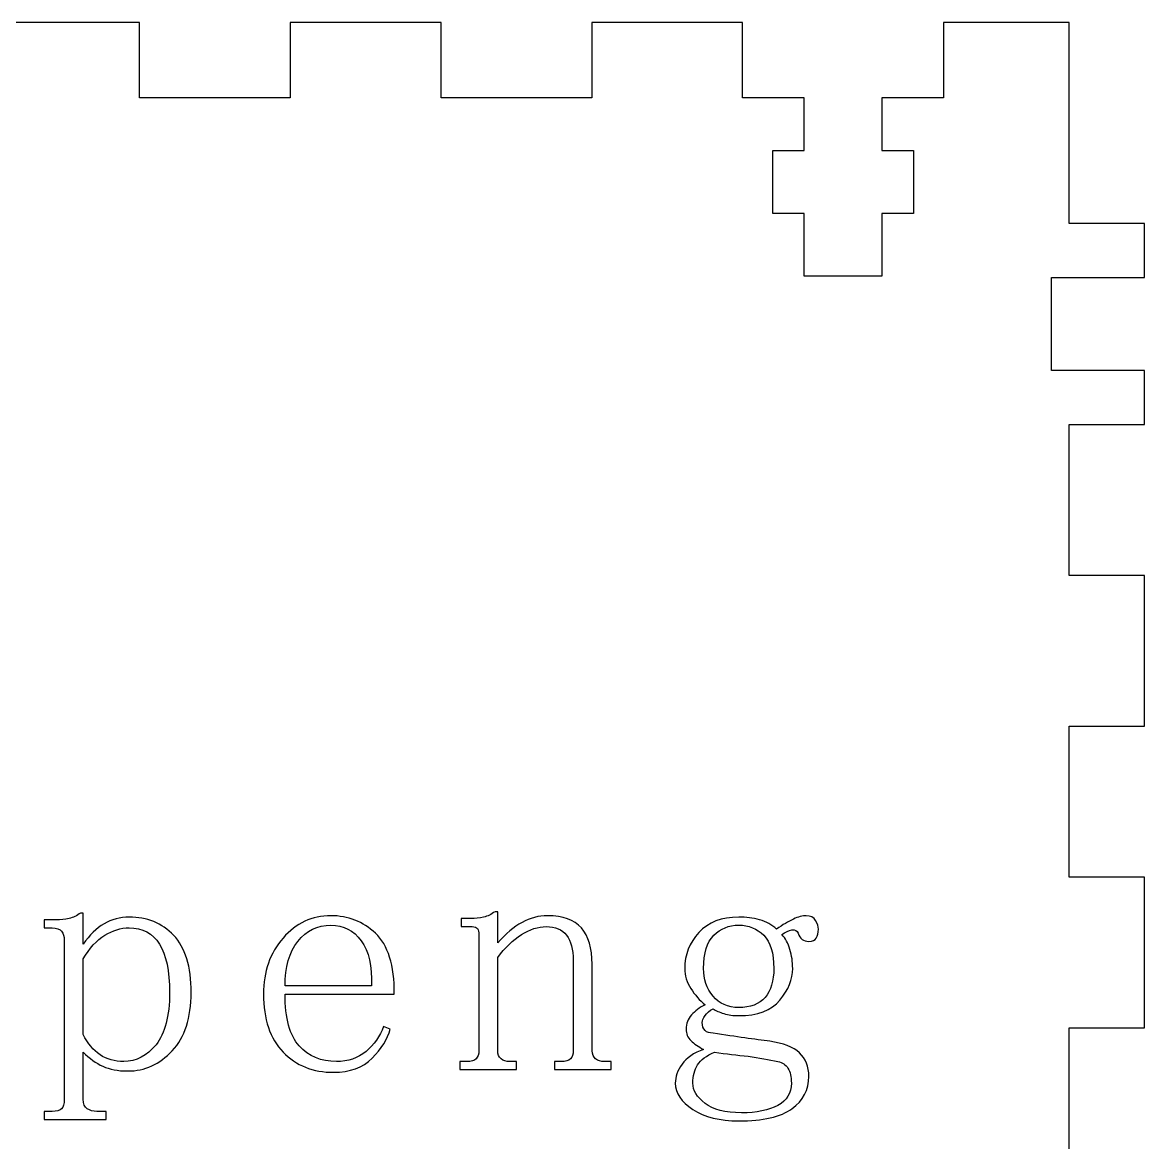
# Model space of a CAD drawing. Header units: centimetres. Extents: x -8.5 to 10.2, y -14 to 13.6.
# Drawn here: x -4.217 to 0.249, y 9.113 to 13.569 of the extents above; entities that cross this region are included whole.
import ezdxf

# ---------------------------------------------------------------- set-up
doc = ezdxf.new("R2010")
doc.units = ezdxf.units.CM
doc.header["$MEASUREMENT"] = 0
doc.layers.add('layer 1', color=7, linetype='Continuous')

msp = doc.modelspace()

# ---------------------------------------------------------------- linework, layer by layer
at = {"layer": 'layer 1', "color": 7, "lineweight": 25}
msp.add_open_spline([(-8.0509, 13.5693), (-8.0509, 13.5693), (-7.5509, 13.5693), (-7.5509, 13.5693), (-7.5509, 13.5693), (-7.5509, 13.5693), (-7.5509, 13.2693), (-7.5509, 13.2693), (-7.5509, 13.2693), (-7.5509, 13.2693), (-7.3059, 13.2693), (-7.3059, 13.2693), (-7.3059, 13.2693), (-7.3059, 13.2693), (-7.3059, 13.0593), (-7.3059, 13.0593), (-7.3059, 13.0593), (-7.3059, 13.0593), (-7.4309, 13.0593), (-7.4309, 13.0593), (-7.4309, 13.0593), (-7.4309, 13.0593), (-7.4309, 12.8093), (-7.4309, 12.8093), (-7.4309, 12.8093), (-7.4309, 12.8093), (-7.3059, 12.8093), (-7.3059, 12.8093), (-7.3059, 12.8093), (-7.3059, 12.8093), (-7.3059, 12.5593), (-7.3059, 12.5593), (-7.3059, 12.5593), (-7.3059, 12.5593), (-6.9959, 12.5593), (-6.9959, 12.5593), (-6.9959, 12.5593), (-6.9959, 12.5593), (-6.9959, 12.8093), (-6.9959, 12.8093), (-6.9959, 12.8093), (-6.9959, 12.8093), (-6.8709, 12.8093), (-6.8709, 12.8093), (-6.8709, 12.8093), (-6.8709, 12.8093), (-6.8709, 13.0593), (-6.8709, 13.0593), (-6.8709, 13.0593), (-6.8709, 13.0593), (-6.9959, 13.0593), (-6.9959, 13.0593), (-6.9959, 13.0593), (-6.9959, 13.0593), (-6.9959, 13.2693), (-6.9959, 13.2693), (-6.9959, 13.2693), (-6.9959, 13.2693), (-6.7509, 13.2693), (-6.7509, 13.2693), (-6.7509, 13.2693), (-6.7509, 13.2693), (-6.7509, 13.5693), (-6.7509, 13.5693), (-6.7509, 13.5693), (-6.7509, 13.5693), (-6.1509, 13.5693), (-6.1509, 13.5693), (-6.1509, 13.5693), (-6.1509, 13.5693), (-6.1509, 13.2693), (-6.1509, 13.2693), (-6.1509, 13.2693), (-6.1509, 13.2693), (-5.5509, 13.2693), (-5.5509, 13.2693), (-5.5509, 13.2693), (-5.5509, 13.2693), (-5.5509, 13.5693), (-5.5509, 13.5693), (-5.5509, 13.5693), (-5.5509, 13.5693), (-4.9509, 13.5693), (-4.9509, 13.5693), (-4.9509, 13.5693), (-4.9509, 13.5693), (-4.9509, 13.2693), (-4.9509, 13.2693), (-4.9509, 13.2693), (-4.9509, 13.2693), (-4.3509, 13.2693), (-4.3509, 13.2693), (-4.3509, 13.2693), (-4.3509, 13.2693), (-4.3509, 13.5693), (-4.3509, 13.5693), (-4.3509, 13.5693), (-4.3509, 13.5693), (-3.7509, 13.5693), (-3.7509, 13.5693), (-3.7509, 13.5693), (-3.7509, 13.5693), (-3.7509, 13.2693), (-3.7509, 13.2693), (-3.7509, 13.2693), (-3.7509, 13.2693), (-3.1509, 13.2693), (-3.1509, 13.2693), (-3.1509, 13.2693), (-3.1509, 13.2693), (-3.1509, 13.5693), (-3.1509, 13.5693), (-3.1509, 13.5693), (-3.1509, 13.5693), (-2.5509, 13.5693), (-2.5509, 13.5693), (-2.5509, 13.5693), (-2.5509, 13.5693), (-2.5509, 13.2693), (-2.5509, 13.2693), (-2.5509, 13.2693), (-2.5509, 13.2693), (-1.9509, 13.2693), (-1.9509, 13.2693), (-1.9509, 13.2693), (-1.9509, 13.2693), (-1.9509, 13.5693), (-1.9509, 13.5693), (-1.9509, 13.5693), (-1.9509, 13.5693), (-1.3509, 13.5693), (-1.3509, 13.5693), (-1.3509, 13.5693), (-1.3509, 13.5693), (-1.3509, 13.2693), (-1.3509, 13.2693), (-1.3509, 13.2693), (-1.3509, 13.2693), (-1.1059, 13.2693), (-1.1059, 13.2693), (-1.1059, 13.2693), (-1.1059, 13.2693), (-1.1059, 13.0593), (-1.1059, 13.0593), (-1.1059, 13.0593), (-1.1059, 13.0593), (-1.2309, 13.0593), (-1.2309, 13.0593), (-1.2309, 13.0593), (-1.2309, 13.0593), (-1.2309, 12.8093), (-1.2309, 12.8093), (-1.2309, 12.8093), (-1.2309, 12.8093), (-1.1059, 12.8093), (-1.1059, 12.8093), (-1.1059, 12.8093), (-1.1059, 12.8093), (-1.1059, 12.5593), (-1.1059, 12.5593), (-1.1059, 12.5593), (-1.1059, 12.5593), (-0.7959, 12.5593), (-0.7959, 12.5593), (-0.7959, 12.5593), (-0.7959, 12.5593), (-0.7959, 12.8093), (-0.7959, 12.8093), (-0.7959, 12.8093), (-0.7959, 12.8093), (-0.6709, 12.8093), (-0.6709, 12.8093), (-0.6709, 12.8093), (-0.6709, 12.8093), (-0.6709, 13.0593), (-0.6709, 13.0593), (-0.6709, 13.0593), (-0.6709, 13.0593), (-0.7959, 13.0593), (-0.7959, 13.0593), (-0.7959, 13.0593), (-0.7959, 13.0593), (-0.7959, 13.2693), (-0.7959, 13.2693), (-0.7959, 13.2693), (-0.7959, 13.2693), (-0.5509, 13.2693), (-0.5509, 13.2693), (-0.5509, 13.2693), (-0.5509, 13.2693), (-0.5509, 13.5693), (-0.5509, 13.5693), (-0.5509, 13.5693), (-0.5509, 13.5693), (-0.0509, 13.5693), (-0.0509, 13.5693), (-0.0509, 13.5693), (-0.0509, 13.5693), (-0.0509, 12.7693), (-0.0509, 12.7693), (-0.0509, 12.7693), (-0.0509, 12.7693), (0.2491, 12.7693), (0.2491, 12.7693), (0.2491, 12.7693), (0.2491, 12.7693), (0.2491, 12.5543), (0.2491, 12.5543), (0.2491, 12.5543), (0.2491, 12.5543), (-0.1209, 12.5543), (-0.1209, 12.5543), (-0.1209, 12.5543), (-0.1209, 12.5543), (-0.1209, 12.1843), (-0.1209, 12.1843), (-0.1209, 12.1843), (-0.1209, 12.1843), (0.2491, 12.1843), (0.2491, 12.1843), (0.2491, 12.1843), (0.2491, 12.1843), (0.2491, 11.9693), (0.2491, 11.9693), (0.2491, 11.9693), (0.2491, 11.9693), (-0.0509, 11.9693), (-0.0509, 11.9693), (-0.0509, 11.9693), (-0.0509, 11.9693), (-0.0509, 11.3693), (-0.0509, 11.3693), (-0.0509, 11.3693), (-0.0509, 11.3693), (0.2491, 11.3693), (0.2491, 11.3693), (0.2491, 11.3693), (0.2491, 11.3693), (0.2491, 10.7693), (0.2491, 10.7693), (0.2491, 10.7693), (0.2491, 10.7693), (-0.0509, 10.7693), (-0.0509, 10.7693), (-0.0509, 10.7693), (-0.0509, 10.7693), (-0.0509, 10.1693), (-0.0509, 10.1693), (-0.0509, 10.1693), (-0.0509, 10.1693), (0.2491, 10.1693), (0.2491, 10.1693), (0.2491, 10.1693), (0.2491, 10.1693), (0.2491, 9.5693), (0.2491, 9.5693), (0.2491, 9.5693), (0.2491, 9.5693), (-0.0509, 9.5693), (-0.0509, 9.5693), (-0.0509, 9.5693), (-0.0509, 9.5693), (-0.0509, 8.9693), (-0.0509, 8.9693), (-0.0509, 8.9693), (-0.0509, 8.9693), (0.2491, 8.9693), (0.2491, 8.9693), (0.2491, 8.9693), (0.2491, 8.9693), (0.2491, 8.3693), (0.2491, 8.3693), (0.2491, 8.3693), (0.2491, 8.3693), (-0.0509, 8.3693), (-0.0509, 8.3693), (-0.0509, 8.3693), (-0.0509, 8.3693), (-0.0509, 7.7693), (-0.0509, 7.7693), (-0.0509, 7.7693), (-0.0509, 7.7693), (0.2491, 7.7693), (0.2491, 7.7693), (0.2491, 7.7693), (0.2491, 7.7693), (0.2491, 7.1693), (0.2491, 7.1693), (0.2491, 7.1693), (0.2491, 7.1693), (-0.0509, 7.1693), (-0.0509, 7.1693), (-0.0509, 7.1693), (-0.0509, 7.1693), (-0.0509, 6.5693), (-0.0509, 6.5693), (-0.0509, 6.5693), (-0.0509, 6.5693), (0.2491, 6.5693), (0.2491, 6.5693), (0.2491, 6.5693), (0.2491, 6.5693), (0.2491, 6.3543), (0.2491, 6.3543), (0.2491, 6.3543), (0.2491, 6.3543), (-0.1209, 6.3543), (-0.1209, 6.3543), (-0.1209, 6.3543), (-0.1209, 6.3543), (-0.1209, 5.9843), (-0.1209, 5.9843), (-0.1209, 5.9843), (-0.1209, 5.9843), (0.2491, 5.9843), (0.2491, 5.9843), (0.2491, 5.9843), (0.2491, 5.9843), (0.2491, 5.7693), (0.2491, 5.7693), (0.2491, 5.7693), (0.2491, 5.7693), (-0.0509, 5.7693), (-0.0509, 5.7693), (-0.0509, 5.7693), (-0.0509, 5.7693), (-0.0509, 4.9693), (-0.0509, 4.9693), (-0.0509, 4.9693), (-0.0509, 4.9693), (-0.5509, 4.9693), (-0.5509, 4.9693), (-0.5509, 4.9693), (-0.5509, 4.9693), (-0.5509, 5.2693), (-0.5509, 5.2693), (-0.5509, 5.2693), (-0.5509, 5.2693), (-0.7959, 5.2693), (-0.7959, 5.2693), (-0.7959, 5.2693), (-0.7959, 5.2693), (-0.7959, 5.4793), (-0.7959, 5.4793), (-0.7959, 5.4793), (-0.7959, 5.4793), (-0.6709, 5.4793), (-0.6709, 5.4793), (-0.6709, 5.4793), (-0.6709, 5.4793), (-0.6709, 5.7293), (-0.6709, 5.7293), (-0.6709, 5.7293), (-0.6709, 5.7293), (-0.7959, 5.7293), (-0.7959, 5.7293), (-0.7959, 5.7293), (-0.7959, 5.7293), (-0.7959, 5.9793), (-0.7959, 5.9793), (-0.7959, 5.9793), (-0.7959, 5.9793), (-1.1059, 5.9793), (-1.1059, 5.9793), (-1.1059, 5.9793), (-1.1059, 5.9793), (-1.1059, 5.7293), (-1.1059, 5.7293), (-1.1059, 5.7293), (-1.1059, 5.7293), (-1.2309, 5.7293), (-1.2309, 5.7293), (-1.2309, 5.7293), (-1.2309, 5.7293), (-1.2309, 5.4793), (-1.2309, 5.4793), (-1.2309, 5.4793), (-1.2309, 5.4793), (-1.1059, 5.4793), (-1.1059, 5.4793), (-1.1059, 5.4793), (-1.1059, 5.4793), (-1.1059, 5.2693), (-1.1059, 5.2693), (-1.1059, 5.2693), (-1.1059, 5.2693), (-1.3509, 5.2693), (-1.3509, 5.2693), (-1.3509, 5.2693), (-1.3509, 5.2693), (-1.3509, 4.9693), (-1.3509, 4.9693), (-1.3509, 4.9693), (-1.3509, 4.9693), (-1.9509, 4.9693), (-1.9509, 4.9693), (-1.9509, 4.9693), (-1.9509, 4.9693), (-1.9509, 5.2693), (-1.9509, 5.2693), (-1.9509, 5.2693), (-1.9509, 5.2693), (-2.5509, 5.2693), (-2.5509, 5.2693), (-2.5509, 5.2693), (-2.5509, 5.2693), (-2.5509, 4.9693), (-2.5509, 4.9693), (-2.5509, 4.9693), (-2.5509, 4.9693), (-3.1509, 4.9693), (-3.1509, 4.9693), (-3.1509, 4.9693), (-3.1509, 4.9693), (-3.1509, 5.2693), (-3.1509, 5.2693), (-3.1509, 5.2693), (-3.1509, 5.2693), (-3.7509, 5.2693), (-3.7509, 5.2693), (-3.7509, 5.2693), (-3.7509, 5.2693), (-3.7509, 4.9693), (-3.7509, 4.9693), (-3.7509, 4.9693), (-3.7509, 4.9693), (-4.3509, 4.9693), (-4.3509, 4.9693), (-4.3509, 4.9693), (-4.3509, 4.9693), (-4.3509, 5.2693), (-4.3509, 5.2693), (-4.3509, 5.2693), (-4.3509, 5.2693), (-4.9509, 5.2693), (-4.9509, 5.2693), (-4.9509, 5.2693), (-4.9509, 5.2693), (-4.9509, 4.9693), (-4.9509, 4.9693), (-4.9509, 4.9693), (-4.9509, 4.9693), (-5.5509, 4.9693), (-5.5509, 4.9693), (-5.5509, 4.9693), (-5.5509, 4.9693), (-5.5509, 5.2693), (-5.5509, 5.2693), (-5.5509, 5.2693), (-5.5509, 5.2693), (-6.1509, 5.2693), (-6.1509, 5.2693), (-6.1509, 5.2693), (-6.1509, 5.2693), (-6.1509, 4.9693), (-6.1509, 4.9693), (-6.1509, 4.9693), (-6.1509, 4.9693), (-6.7509, 4.9693), (-6.7509, 4.9693), (-6.7509, 4.9693), (-6.7509, 4.9693), (-6.7509, 5.2693), (-6.7509, 5.2693), (-6.7509, 5.2693), (-6.7509, 5.2693), (-6.9959, 5.2693), (-6.9959, 5.2693), (-6.9959, 5.2693), (-6.9959, 5.2693), (-6.9959, 5.4793), (-6.9959, 5.4793), (-6.9959, 5.4793), (-6.9959, 5.4793), (-6.8709, 5.4793), (-6.8709, 5.4793), (-6.8709, 5.4793), (-6.8709, 5.4793), (-6.8709, 5.7293), (-6.8709, 5.7293), (-6.8709, 5.7293), (-6.8709, 5.7293), (-6.9959, 5.7293), (-6.9959, 5.7293), (-6.9959, 5.7293), (-6.9959, 5.7293), (-6.9959, 5.9793), (-6.9959, 5.9793), (-6.9959, 5.9793), (-6.9959, 5.9793), (-7.3059, 5.9793), (-7.3059, 5.9793), (-7.3059, 5.9793), (-7.3059, 5.9793), (-7.3059, 5.7293), (-7.3059, 5.7293), (-7.3059, 5.7293), (-7.3059, 5.7293), (-7.4309, 5.7293), (-7.4309, 5.7293), (-7.4309, 5.7293), (-7.4309, 5.7293), (-7.4309, 5.4793), (-7.4309, 5.4793), (-7.4309, 5.4793), (-7.4309, 5.4793), (-7.3059, 5.4793), (-7.3059, 5.4793), (-7.3059, 5.4793), (-7.3059, 5.4793), (-7.3059, 5.2693), (-7.3059, 5.2693), (-7.3059, 5.2693), (-7.3059, 5.2693), (-7.5509, 5.2693), (-7.5509, 5.2693), (-7.5509, 5.2693), (-7.5509, 5.2693), (-7.5509, 4.9693), (-7.5509, 4.9693), (-7.5509, 4.9693), (-7.5509, 4.9693), (-8.0509, 4.9693), (-8.0509, 4.9693), (-8.0509, 4.9693), (-8.0509, 4.9693), (-8.0509, 5.7693), (-8.0509, 5.7693), (-8.0509, 5.7693), (-8.0509, 5.7693), (-8.3509, 5.7693), (-8.3509, 5.7693), (-8.3509, 5.7693), (-8.3509, 5.7693), (-8.3509, 5.9843), (-8.3509, 5.9843), (-8.3509, 5.9843), (-8.3509, 5.9843), (-7.9809, 5.9843), (-7.9809, 5.9843), (-7.9809, 5.9843), (-7.9809, 5.9843), (-7.9809, 6.3543), (-7.9809, 6.3543), (-7.9809, 6.3543), (-7.9809, 6.3543), (-8.3509, 6.3543), (-8.3509, 6.3543), (-8.3509, 6.3543), (-8.3509, 6.3543), (-8.3509, 6.5693), (-8.3509, 6.5693), (-8.3509, 6.5693), (-8.3509, 6.5693), (-8.0509, 6.5693), (-8.0509, 6.5693), (-8.0509, 6.5693), (-8.0509, 6.5693), (-8.0509, 7.1693), (-8.0509, 7.1693), (-8.0509, 7.1693), (-8.0509, 7.1693), (-8.3509, 7.1693), (-8.3509, 7.1693), (-8.3509, 7.1693), (-8.3509, 7.1693), (-8.3509, 7.7693), (-8.3509, 7.7693), (-8.3509, 7.7693), (-8.3509, 7.7693), (-8.0509, 7.7693), (-8.0509, 7.7693), (-8.0509, 7.7693), (-8.0509, 7.7693), (-8.0509, 8.3693), (-8.0509, 8.3693), (-8.0509, 8.3693), (-8.0509, 8.3693), (-8.3509, 8.3693), (-8.3509, 8.3693), (-8.3509, 8.3693), (-8.3509, 8.3693), (-8.3509, 8.9693), (-8.3509, 8.9693), (-8.3509, 8.9693), (-8.3509, 8.9693), (-8.0509, 8.9693), (-8.0509, 8.9693), (-8.0509, 8.9693), (-8.0509, 8.9693), (-8.0509, 9.5693), (-8.0509, 9.5693), (-8.0509, 9.5693), (-8.0509, 9.5693), (-8.3509, 9.5693), (-8.3509, 9.5693), (-8.3509, 9.5693), (-8.3509, 9.5693), (-8.3509, 10.1693), (-8.3509, 10.1693), (-8.3509, 10.1693), (-8.3509, 10.1693), (-8.0509, 10.1693), (-8.0509, 10.1693), (-8.0509, 10.1693), (-8.0509, 10.1693), (-8.0509, 10.7693), (-8.0509, 10.7693), (-8.0509, 10.7693), (-8.0509, 10.7693), (-8.3509, 10.7693), (-8.3509, 10.7693), (-8.3509, 10.7693), (-8.3509, 10.7693), (-8.3509, 11.3693), (-8.3509, 11.3693), (-8.3509, 11.3693), (-8.3509, 11.3693), (-8.0509, 11.3693), (-8.0509, 11.3693), (-8.0509, 11.3693), (-8.0509, 11.3693), (-8.0509, 11.9693), (-8.0509, 11.9693), (-8.0509, 11.9693), (-8.0509, 11.9693), (-8.3509, 11.9693), (-8.3509, 11.9693), (-8.3509, 11.9693), (-8.3509, 11.9693), (-8.3509, 12.1843), (-8.3509, 12.1843), (-8.3509, 12.1843), (-8.3509, 12.1843), (-7.9809, 12.1843), (-7.9809, 12.1843), (-7.9809, 12.1843), (-7.9809, 12.1843), (-7.9809, 12.5543), (-7.9809, 12.5543), (-7.9809, 12.5543), (-7.9809, 12.5543), (-8.3509, 12.5543), (-8.3509, 12.5543), (-8.3509, 12.5543), (-8.3509, 12.5543), (-8.3509, 12.7693), (-8.3509, 12.7693), (-8.3509, 12.7693), (-8.3509, 12.7693), (-8.0509, 12.7693), (-8.0509, 12.7693), (-8.0509, 12.7693), (-8.0509, 12.7693), (-8.0509, 13.5693), (-8.0509, 13.5693)], degree=3, knots=[0, 0, 0, 0, 0.0060976, 0.0060976, 0.0060976, 0.0060976, 0.0121951, 0.0121951, 0.0121951, 0.0121951, 0.0182927, 0.0182927, 0.0182927, 0.0182927, 0.0243902, 0.0243902, 0.0243902, 0.0243902, 0.0304878, 0.0304878, 0.0304878, 0.0304878, 0.0365854, 0.0365854, 0.0365854, 0.0365854, 0.0426829, 0.0426829, 0.0426829, 0.0426829, 0.0487805, 0.0487805, 0.0487805, 0.0487805, 0.054878, 0.054878, 0.054878, 0.054878, 0.0609756, 0.0609756, 0.0609756, 0.0609756, 0.0670732, 0.0670732, 0.0670732, 0.0670732, 0.0731707, 0.0731707, 0.0731707, 0.0731707, 0.0792683, 0.0792683, 0.0792683, 0.0792683, 0.0853659, 0.0853659, 0.0853659, 0.0853659, 0.0914634, 0.0914634, 0.0914634, 0.0914634, 0.097561, 0.097561, 0.097561, 0.097561, 0.1036585, 0.1036585, 0.1036585, 0.1036585, 0.1097561, 0.1097561, 0.1097561, 0.1097561, 0.1158537, 0.1158537, 0.1158537, 0.1158537, 0.1219512, 0.1219512, 0.1219512, 0.1219512, 0.1280488, 0.1280488, 0.1280488, 0.1280488, 0.1341463, 0.1341463, 0.1341463, 0.1341463, 0.1402439, 0.1402439, 0.1402439, 0.1402439, 0.1463415, 0.1463415, 0.1463415, 0.1463415, 0.152439, 0.152439, 0.152439, 0.152439, 0.1585366, 0.1585366, 0.1585366, 0.1585366, 0.1646341, 0.1646341, 0.1646341, 0.1646341, 0.1707317, 0.1707317, 0.1707317, 0.1707317, 0.1768293, 0.1768293, 0.1768293, 0.1768293, 0.1829268, 0.1829268, 0.1829268, 0.1829268, 0.1890244, 0.1890244, 0.1890244, 0.1890244, 0.195122, 0.195122, 0.195122, 0.195122, 0.2012195, 0.2012195, 0.2012195, 0.2012195, 0.2073171, 0.2073171, 0.2073171, 0.2073171, 0.2134146, 0.2134146, 0.2134146, 0.2134146, 0.2195122, 0.2195122, 0.2195122, 0.2195122, 0.2256098, 0.2256098, 0.2256098, 0.2256098, 0.2317073, 0.2317073, 0.2317073, 0.2317073, 0.2378049, 0.2378049, 0.2378049, 0.2378049, 0.2439024, 0.2439024, 0.2439024, 0.2439024, 0.25, 0.25, 0.25, 0.25, 0.2560976, 0.2560976, 0.2560976, 0.2560976, 0.2621951, 0.2621951, 0.2621951, 0.2621951, 0.2682927, 0.2682927, 0.2682927, 0.2682927, 0.2743902, 0.2743902, 0.2743902, 0.2743902, 0.2804878, 0.2804878, 0.2804878, 0.2804878, 0.2865854, 0.2865854, 0.2865854, 0.2865854, 0.2926829, 0.2926829, 0.2926829, 0.2926829, 0.2987805, 0.2987805, 0.2987805, 0.2987805, 0.304878, 0.304878, 0.304878, 0.304878, 0.3109756, 0.3109756, 0.3109756, 0.3109756, 0.3170732, 0.3170732, 0.3170732, 0.3170732, 0.3231707, 0.3231707, 0.3231707, 0.3231707, 0.3292683, 0.3292683, 0.3292683, 0.3292683, 0.3353659, 0.3353659, 0.3353659, 0.3353659, 0.3414634, 0.3414634, 0.3414634, 0.3414634, 0.347561, 0.347561, 0.347561, 0.347561, 0.3536585, 0.3536585, 0.3536585, 0.3536585, 0.3597561, 0.3597561, 0.3597561, 0.3597561, 0.3658537, 0.3658537, 0.3658537, 0.3658537, 0.3719512, 0.3719512, 0.3719512, 0.3719512, 0.3780488, 0.3780488, 0.3780488, 0.3780488, 0.3841463, 0.3841463, 0.3841463, 0.3841463, 0.3902439, 0.3902439, 0.3902439, 0.3902439, 0.3963415, 0.3963415, 0.3963415, 0.3963415, 0.402439, 0.402439, 0.402439, 0.402439, 0.4085366, 0.4085366, 0.4085366, 0.4085366, 0.4146341, 0.4146341, 0.4146341, 0.4146341, 0.4207317, 0.4207317, 0.4207317, 0.4207317, 0.4268293, 0.4268293, 0.4268293, 0.4268293, 0.4329268, 0.4329268, 0.4329268, 0.4329268, 0.4390244, 0.4390244, 0.4390244, 0.4390244, 0.445122, 0.445122, 0.445122, 0.445122, 0.4512195, 0.4512195, 0.4512195, 0.4512195, 0.4573171, 0.4573171, 0.4573171, 0.4573171, 0.4634146, 0.4634146, 0.4634146, 0.4634146, 0.4695122, 0.4695122, 0.4695122, 0.4695122, 0.4756098, 0.4756098, 0.4756098, 0.4756098, 0.4817073, 0.4817073, 0.4817073, 0.4817073, 0.4878049, 0.4878049, 0.4878049, 0.4878049, 0.4939024, 0.4939024, 0.4939024, 0.4939024, 0.5, 0.5, 0.5, 0.5, 0.5060976, 0.5060976, 0.5060976, 0.5060976, 0.5121951, 0.5121951, 0.5121951, 0.5121951, 0.5182927, 0.5182927, 0.5182927, 0.5182927, 0.5243902, 0.5243902, 0.5243902, 0.5243902, 0.5304878, 0.5304878, 0.5304878, 0.5304878, 0.5365854, 0.5365854, 0.5365854, 0.5365854, 0.5426829, 0.5426829, 0.5426829, 0.5426829, 0.5487805, 0.5487805, 0.5487805, 0.5487805, 0.554878, 0.554878, 0.554878, 0.554878, 0.5609756, 0.5609756, 0.5609756, 0.5609756, 0.5670732, 0.5670732, 0.5670732, 0.5670732, 0.5731707, 0.5731707, 0.5731707, 0.5731707, 0.5792683, 0.5792683, 0.5792683, 0.5792683, 0.5853659, 0.5853659, 0.5853659, 0.5853659, 0.5914634, 0.5914634, 0.5914634, 0.5914634, 0.597561, 0.597561, 0.597561, 0.597561, 0.6036585, 0.6036585, 0.6036585, 0.6036585, 0.6097561, 0.6097561, 0.6097561, 0.6097561, 0.6158537, 0.6158537, 0.6158537, 0.6158537, 0.6219512, 0.6219512, 0.6219512, 0.6219512, 0.6280488, 0.6280488, 0.6280488, 0.6280488, 0.6341463, 0.6341463, 0.6341463, 0.6341463, 0.6402439, 0.6402439, 0.6402439, 0.6402439, 0.6463415, 0.6463415, 0.6463415, 0.6463415, 0.652439, 0.652439, 0.652439, 0.652439, 0.6585366, 0.6585366, 0.6585366, 0.6585366, 0.6646341, 0.6646341, 0.6646341, 0.6646341, 0.6707317, 0.6707317, 0.6707317, 0.6707317, 0.6768293, 0.6768293, 0.6768293, 0.6768293, 0.6829268, 0.6829268, 0.6829268, 0.6829268, 0.6890244, 0.6890244, 0.6890244, 0.6890244, 0.695122, 0.695122, 0.695122, 0.695122, 0.7012195, 0.7012195, 0.7012195, 0.7012195, 0.7073171, 0.7073171, 0.7073171, 0.7073171, 0.7134146, 0.7134146, 0.7134146, 0.7134146, 0.7195122, 0.7195122, 0.7195122, 0.7195122, 0.7256098, 0.7256098, 0.7256098, 0.7256098, 0.7317073, 0.7317073, 0.7317073, 0.7317073, 0.7378049, 0.7378049, 0.7378049, 0.7378049, 0.7439024, 0.7439024, 0.7439024, 0.7439024, 0.75, 0.75, 0.75, 0.75, 0.7560976, 0.7560976, 0.7560976, 0.7560976, 0.7621951, 0.7621951, 0.7621951, 0.7621951, 0.7682927, 0.7682927, 0.7682927, 0.7682927, 0.7743902, 0.7743902, 0.7743902, 0.7743902, 0.7804878, 0.7804878, 0.7804878, 0.7804878, 0.7865854, 0.7865854, 0.7865854, 0.7865854, 0.7926829, 0.7926829, 0.7926829, 0.7926829, 0.7987805, 0.7987805, 0.7987805, 0.7987805, 0.804878, 0.804878, 0.804878, 0.804878, 0.8109756, 0.8109756, 0.8109756, 0.8109756, 0.8170732, 0.8170732, 0.8170732, 0.8170732, 0.8231707, 0.8231707, 0.8231707, 0.8231707, 0.8292683, 0.8292683, 0.8292683, 0.8292683, 0.8353659, 0.8353659, 0.8353659, 0.8353659, 0.8414634, 0.8414634, 0.8414634, 0.8414634, 0.847561, 0.847561, 0.847561, 0.847561, 0.8536585, 0.8536585, 0.8536585, 0.8536585, 0.8597561, 0.8597561, 0.8597561, 0.8597561, 0.8658537, 0.8658537, 0.8658537, 0.8658537, 0.8719512, 0.8719512, 0.8719512, 0.8719512, 0.8780488, 0.8780488, 0.8780488, 0.8780488, 0.8841463, 0.8841463, 0.8841463, 0.8841463, 0.8902439, 0.8902439, 0.8902439, 0.8902439, 0.8963415, 0.8963415, 0.8963415, 0.8963415, 0.902439, 0.902439, 0.902439, 0.902439, 0.9085366, 0.9085366, 0.9085366, 0.9085366, 0.9146341, 0.9146341, 0.9146341, 0.9146341, 0.9207317, 0.9207317, 0.9207317, 0.9207317, 0.9268293, 0.9268293, 0.9268293, 0.9268293, 0.9329268, 0.9329268, 0.9329268, 0.9329268, 0.9390244, 0.9390244, 0.9390244, 0.9390244, 0.945122, 0.945122, 0.945122, 0.945122, 0.9512195, 0.9512195, 0.9512195, 0.9512195, 0.9573171, 0.9573171, 0.9573171, 0.9573171, 0.9634146, 0.9634146, 0.9634146, 0.9634146, 0.9695122, 0.9695122, 0.9695122, 0.9695122, 0.9756098, 0.9756098, 0.9756098, 0.9756098, 0.9817073, 0.9817073, 0.9817073, 0.9817073, 0.9878049, 0.9878049, 0.9878049, 0.9878049, 0.9939024, 0.9939024, 0.9939024, 0.9939024, 1, 1, 1, 1], dxfattribs=at)
at = {"layer": 'layer 1', "color": 250}
for points, knots in [([(-3.92145, 9.23666), (-3.92145, 9.23666), (-3.88387, 9.23666), (-3.88387, 9.23666), (-3.88387, 9.23666), (-3.88387, 9.23666), (-3.88387, 9.20458), (-3.88387, 9.20458), (-3.88387, 9.20458), (-3.88387, 9.20458), (-4.13088, 9.20458), (-4.13088, 9.20458), (-4.13088, 9.20458), (-4.13088, 9.20458), (-4.13088, 9.23666), (-4.13088, 9.23666), (-4.13088, 9.23666), (-4.13088, 9.23666), (-4.09857, 9.23666), (-4.09857, 9.23666), (-4.09857, 9.23666), (-4.0807, 9.23666), (-4.0681, 9.24033), (-4.06099, 9.24743), (-4.06099, 9.24743), (-4.05389, 9.25454), (-4.05022, 9.26714), (-4.05022, 9.28501), (-4.05022, 9.28501), (-4.05022, 9.28501), (-4.05022, 9.91882), (-4.05022, 9.91882), (-4.05022, 9.91882), (-4.05022, 9.93302), (-4.05389, 9.94471), (-4.06099, 9.95365), (-4.06099, 9.95365), (-4.0681, 9.96258), (-4.0807, 9.96717), (-4.09857, 9.96717), (-4.09857, 9.96717), (-4.09857, 9.96717), (-4.13088, 9.96717), (-4.13088, 9.96717), (-4.13088, 9.96717), (-4.13088, 9.96717), (-4.13088, 9.99925), (-4.13088, 9.99925), (-4.13088, 9.99925), (-4.13088, 9.99925), (-4.08253, 9.99925), (-4.08253, 9.99925), (-4.08253, 9.99925), (-4.06466, 9.99925), (-4.0477, 10.00108), (-4.03143, 10.00475), (-4.03143, 10.00475), (-4.01539, 10.00818), (-4.00027, 10.01552), (-3.98583, 10.02629), (-3.98583, 10.02629), (-3.98583, 10.02629), (-3.97506, 10.02629), (-3.97506, 10.02629), (-3.97506, 10.02629), (-3.97506, 10.02629), (-3.97506, 9.90255), (-3.97506, 9.90255), (-3.97506, 9.90255), (-3.95009, 9.93852), (-3.92236, 9.96533), (-3.89189, 9.98321), (-3.89189, 9.98321), (-3.86141, 10.00108), (-3.82841, 10.01002), (-3.79244, 10.01002), (-3.79244, 10.01002), (-3.72095, 10.01002), (-3.66183, 9.98596), (-3.61531, 9.93761), (-3.61531, 9.93761), (-3.5688, 9.88926), (-3.54542, 9.81318), (-3.54542, 9.70938), (-3.54542, 9.70938), (-3.54542, 9.60902), (-3.57063, 9.53203), (-3.62058, 9.47841), (-3.62058, 9.47841), (-3.67076, 9.42479), (-3.72988, 9.39775), (-3.79794, 9.39775), (-3.79794, 9.39775), (-3.83735, 9.39775), (-3.87035, 9.40417), (-3.89716, 9.41654), (-3.89716, 9.41654), (-3.92419, 9.42914), (-3.95009, 9.44793), (-3.97506, 9.47291), (-3.97506, 9.47291), (-3.97506, 9.47291), (-3.97506, 9.28501), (-3.97506, 9.28501), (-3.97506, 9.28501), (-3.97506, 9.26714), (-3.96979, 9.25454), (-3.95902, 9.24743), (-3.95902, 9.24743), (-3.94825, 9.24033), (-3.93565, 9.23666), (-3.92145, 9.23666)], [0, 0, 0, 0, 0.0357143, 0.0357143, 0.0357143, 0.0357143, 0.0714286, 0.0714286, 0.0714286, 0.0714286, 0.1071429, 0.1071429, 0.1071429, 0.1071429, 0.1428571, 0.1428571, 0.1428571, 0.1428571, 0.1785714, 0.1785714, 0.1785714, 0.1785714, 0.2142857, 0.2142857, 0.2142857, 0.2142857, 0.25, 0.25, 0.25, 0.25, 0.2857143, 0.2857143, 0.2857143, 0.2857143, 0.3214286, 0.3214286, 0.3214286, 0.3214286, 0.3571429, 0.3571429, 0.3571429, 0.3571429, 0.3928571, 0.3928571, 0.3928571, 0.3928571, 0.4285714, 0.4285714, 0.4285714, 0.4285714, 0.4642857, 0.4642857, 0.4642857, 0.4642857, 0.5, 0.5, 0.5, 0.5, 0.5357143, 0.5357143, 0.5357143, 0.5357143, 0.5714286, 0.5714286, 0.5714286, 0.5714286, 0.6071429, 0.6071429, 0.6071429, 0.6071429, 0.6428571, 0.6428571, 0.6428571, 0.6428571, 0.6785714, 0.6785714, 0.6785714, 0.6785714, 0.7142857, 0.7142857, 0.7142857, 0.7142857, 0.75, 0.75, 0.75, 0.75, 0.7857143, 0.7857143, 0.7857143, 0.7857143, 0.8214286, 0.8214286, 0.8214286, 0.8214286, 0.8571429, 0.8571429, 0.8571429, 0.8571429, 0.8928571, 0.8928571, 0.8928571, 0.8928571, 0.9285714, 0.9285714, 0.9285714, 0.9285714, 0.9642857, 0.9642857, 0.9642857, 0.9642857, 1, 1, 1, 1]), ([(-3.17168, 9.70388), (-3.17168, 9.60719), (-3.15289, 9.53844), (-3.11531, 9.4972), (-3.11531, 9.4972), (-3.07774, 9.45595), (-3.02847, 9.43533), (-2.96752, 9.43533), (-2.96752, 9.43533), (-2.921, 9.43533), (-2.88159, 9.44885), (-2.84951, 9.47566), (-2.84951, 9.47566), (-2.8172, 9.50247), (-2.79406, 9.53569), (-2.77962, 9.57511), (-2.77962, 9.57511), (-2.77962, 9.57511), (-2.75281, 9.56434), (-2.75281, 9.56434), (-2.75281, 9.56434), (-2.76358, 9.52492), (-2.78764, 9.48643), (-2.82522, 9.44885), (-2.82522, 9.44885), (-2.8628, 9.41127), (-2.9139, 9.39248), (-2.97829, 9.39248), (-2.97829, 9.39248), (-3.06078, 9.39248), (-3.12792, 9.41929), (-3.1797, 9.47291), (-3.1797, 9.47291), (-3.23172, 9.52676), (-3.25761, 9.60375), (-3.25761, 9.70388), (-3.25761, 9.70388), (-3.25761, 9.79348), (-3.23172, 9.86772), (-3.1797, 9.92684), (-3.1797, 9.92684), (-3.12792, 9.98596), (-3.06422, 10.01552), (-2.98906, 10.01552), (-2.98906, 10.01552), (-2.921, 10.01552), (-2.86188, 9.99214), (-2.81193, 9.94563), (-2.81193, 9.94563), (-2.76175, 9.89911), (-2.73677, 9.81845), (-2.73677, 9.70388), (-2.73677, 9.70388), (-2.73677, 9.70388), (-3.17168, 9.70388), (-3.17168, 9.70388)], [0, 0, 0, 0, 0.0714286, 0.0714286, 0.0714286, 0.0714286, 0.1428571, 0.1428571, 0.1428571, 0.1428571, 0.2142857, 0.2142857, 0.2142857, 0.2142857, 0.2857143, 0.2857143, 0.2857143, 0.2857143, 0.3571429, 0.3571429, 0.3571429, 0.3571429, 0.4285714, 0.4285714, 0.4285714, 0.4285714, 0.5, 0.5, 0.5, 0.5, 0.5714286, 0.5714286, 0.5714286, 0.5714286, 0.6428571, 0.6428571, 0.6428571, 0.6428571, 0.7142857, 0.7142857, 0.7142857, 0.7142857, 0.7857143, 0.7857143, 0.7857143, 0.7857143, 0.8571429, 0.8571429, 0.8571429, 0.8571429, 0.9285714, 0.9285714, 0.9285714, 0.9285714, 1, 1, 1, 1]), ([(-2.47554, 9.40325), (-2.47554, 9.40325), (-2.47554, 9.43533), (-2.47554, 9.43533), (-2.47554, 9.43533), (-2.47554, 9.43533), (-2.44873, 9.43533), (-2.44873, 9.43533), (-2.44873, 9.43533), (-2.43086, 9.43533), (-2.41826, 9.439), (-2.41115, 9.4461), (-2.41115, 9.4461), (-2.40405, 9.45343), (-2.40038, 9.46397), (-2.40038, 9.47841), (-2.40038, 9.47841), (-2.40038, 9.47841), (-2.40038, 9.94036), (-2.40038, 9.94036), (-2.40038, 9.94036), (-2.40038, 9.9509), (-2.40222, 9.95915), (-2.40588, 9.96442), (-2.40588, 9.96442), (-2.40932, 9.96969), (-2.41665, 9.97244), (-2.42742, 9.97244), (-2.42742, 9.97244), (-2.42742, 9.97244), (-2.47027, 9.97244), (-2.47027, 9.97244), (-2.47027, 9.97244), (-2.47027, 9.97244), (-2.47027, 10.00475), (-2.47027, 10.00475), (-2.47027, 10.00475), (-2.47027, 10.00475), (-2.43269, 10.00475), (-2.43269, 10.00475), (-2.43269, 10.00475), (-2.41482, 10.00475), (-2.39786, 10.00658), (-2.38159, 10.01002), (-2.38159, 10.01002), (-2.36555, 10.01368), (-2.35043, 10.02079), (-2.33599, 10.03156), (-2.33599, 10.03156), (-2.33599, 10.03156), (-2.32522, 10.03156), (-2.32522, 10.03156), (-2.32522, 10.03156), (-2.32522, 10.03156), (-2.32522, 9.90805), (-2.32522, 9.90805), (-2.32522, 9.90805), (-2.29314, 9.94379), (-2.26084, 9.9706), (-2.22853, 9.98848), (-2.22853, 9.98848), (-2.19645, 10.00658), (-2.1623, 10.01552), (-2.12656, 10.01552), (-2.12656, 10.01552), (-2.06561, 10.01552), (-2.02092, 9.99925), (-1.99228, 9.96717), (-1.99228, 9.96717), (-1.96364, 9.93486), (-1.94943, 9.88651), (-1.94943, 9.82212), (-1.94943, 9.82212), (-1.94943, 9.82212), (-1.94943, 9.47841), (-1.94943, 9.47841), (-1.94943, 9.47841), (-1.94943, 9.46397), (-1.94485, 9.45343), (-1.93591, 9.4461), (-1.93591, 9.4461), (-1.92698, 9.439), (-1.91529, 9.43533), (-1.90108, 9.43533), (-1.90108, 9.43533), (-1.90108, 9.43533), (-1.87404, 9.43533), (-1.87404, 9.43533), (-1.87404, 9.43533), (-1.87404, 9.43533), (-1.87404, 9.40325), (-1.87404, 9.40325), (-1.87404, 9.40325), (-1.87404, 9.40325), (-2.09975, 9.40325), (-2.09975, 9.40325), (-2.09975, 9.40325), (-2.09975, 9.40325), (-2.09975, 9.43533), (-2.09975, 9.43533), (-2.09975, 9.43533), (-2.09975, 9.43533), (-2.07294, 9.43533), (-2.07294, 9.43533), (-2.07294, 9.43533), (-2.05507, 9.43533), (-2.04246, 9.439), (-2.03536, 9.4461), (-2.03536, 9.4461), (-2.02803, 9.45343), (-2.02459, 9.46397), (-2.02459, 9.47841), (-2.02459, 9.47841), (-2.02459, 9.47841), (-2.02459, 9.83816), (-2.02459, 9.83816), (-2.02459, 9.83816), (-2.02459, 9.88124), (-2.03353, 9.91424), (-2.0514, 9.93761), (-2.0514, 9.93761), (-2.06927, 9.96075), (-2.09608, 9.97244), (-2.13183, 9.97244), (-2.13183, 9.97244), (-2.16414, 9.97244), (-2.19736, 9.96167), (-2.23128, 9.94036), (-2.23128, 9.94036), (-2.26542, 9.91882), (-2.29658, 9.88834), (-2.32522, 9.84893), (-2.32522, 9.84893), (-2.32522, 9.84893), (-2.32522, 9.47841), (-2.32522, 9.47841), (-2.32522, 9.47841), (-2.32522, 9.46397), (-2.32087, 9.45343), (-2.31193, 9.4461), (-2.31193, 9.4461), (-2.303, 9.439), (-2.29131, 9.43533), (-2.27688, 9.43533), (-2.27688, 9.43533), (-2.27688, 9.43533), (-2.25007, 9.43533), (-2.25007, 9.43533), (-2.25007, 9.43533), (-2.25007, 9.43533), (-2.25007, 9.40325), (-2.25007, 9.40325), (-2.25007, 9.40325), (-2.25007, 9.40325), (-2.47554, 9.40325), (-2.47554, 9.40325)], [0, 0, 0, 0, 0.025641, 0.025641, 0.025641, 0.025641, 0.0512821, 0.0512821, 0.0512821, 0.0512821, 0.0769231, 0.0769231, 0.0769231, 0.0769231, 0.1025641, 0.1025641, 0.1025641, 0.1025641, 0.1282051, 0.1282051, 0.1282051, 0.1282051, 0.1538462, 0.1538462, 0.1538462, 0.1538462, 0.1794872, 0.1794872, 0.1794872, 0.1794872, 0.2051282, 0.2051282, 0.2051282, 0.2051282, 0.2307692, 0.2307692, 0.2307692, 0.2307692, 0.2564103, 0.2564103, 0.2564103, 0.2564103, 0.2820513, 0.2820513, 0.2820513, 0.2820513, 0.3076923, 0.3076923, 0.3076923, 0.3076923, 0.3333333, 0.3333333, 0.3333333, 0.3333333, 0.3589744, 0.3589744, 0.3589744, 0.3589744, 0.3846154, 0.3846154, 0.3846154, 0.3846154, 0.4102564, 0.4102564, 0.4102564, 0.4102564, 0.4358974, 0.4358974, 0.4358974, 0.4358974, 0.4615385, 0.4615385, 0.4615385, 0.4615385, 0.4871795, 0.4871795, 0.4871795, 0.4871795, 0.5128205, 0.5128205, 0.5128205, 0.5128205, 0.5384615, 0.5384615, 0.5384615, 0.5384615, 0.5641026, 0.5641026, 0.5641026, 0.5641026, 0.5897436, 0.5897436, 0.5897436, 0.5897436, 0.6153846, 0.6153846, 0.6153846, 0.6153846, 0.6410256, 0.6410256, 0.6410256, 0.6410256, 0.6666667, 0.6666667, 0.6666667, 0.6666667, 0.6923077, 0.6923077, 0.6923077, 0.6923077, 0.7179487, 0.7179487, 0.7179487, 0.7179487, 0.7435897, 0.7435897, 0.7435897, 0.7435897, 0.7692308, 0.7692308, 0.7692308, 0.7692308, 0.7948718, 0.7948718, 0.7948718, 0.7948718, 0.8205128, 0.8205128, 0.8205128, 0.8205128, 0.8461538, 0.8461538, 0.8461538, 0.8461538, 0.8717949, 0.8717949, 0.8717949, 0.8717949, 0.8974359, 0.8974359, 0.8974359, 0.8974359, 0.9230769, 0.9230769, 0.9230769, 0.9230769, 0.9487179, 0.9487179, 0.9487179, 0.9487179, 0.974359, 0.974359, 0.974359, 0.974359, 1, 1, 1, 1]), ([(-1.24252, 9.51599), (-1.1889, 9.50888), (-1.14949, 9.49353), (-1.12451, 9.47039), (-1.12451, 9.47039), (-1.09931, 9.44702), (-1.08693, 9.41562), (-1.08693, 9.37644), (-1.08693, 9.37644), (-1.08693, 9.32259), (-1.10916, 9.27974), (-1.15407, 9.24743), (-1.15407, 9.24743), (-1.19875, 9.21512), (-1.26933, 9.19908), (-1.36603, 9.19908), (-1.36603, 9.19908), (-1.44119, 9.19908), (-1.50214, 9.21444), (-1.54865, 9.24468), (-1.54865, 9.24468), (-1.59517, 9.27516), (-1.61854, 9.31022), (-1.61854, 9.3494), (-1.61854, 9.3494), (-1.61854, 9.37461), (-1.60961, 9.39958), (-1.59173, 9.42479), (-1.59173, 9.42479), (-1.57386, 9.44977), (-1.54522, 9.46947), (-1.5058, 9.48368), (-1.5058, 9.48368), (-1.52711, 9.49445), (-1.5443, 9.50613), (-1.55667, 9.51874), (-1.55667, 9.51874), (-1.56928, 9.53111), (-1.57546, 9.54646), (-1.57546, 9.56434), (-1.57546, 9.56434), (-1.57546, 9.58588), (-1.56836, 9.60466), (-1.55415, 9.6207), (-1.55415, 9.6207), (-1.53972, 9.63674), (-1.52184, 9.65026), (-1.5003, 9.66103), (-1.5003, 9.66103), (-1.52184, 9.67891), (-1.54063, 9.70045), (-1.55667, 9.72542), (-1.55667, 9.72542), (-1.57294, 9.7504), (-1.58096, 9.77744), (-1.58096, 9.80608), (-1.58096, 9.80608), (-1.58096, 9.8597), (-1.56217, 9.90713), (-1.52459, 9.94838), (-1.52459, 9.94838), (-1.48701, 9.98939), (-1.43408, 10.01002), (-1.36603, 10.01002), (-1.36603, 10.01002), (-1.33738, 10.01002), (-1.30966, 10.00658), (-1.28285, 9.99925), (-1.28285, 9.99925), (-1.25604, 9.99214), (-1.23358, 9.97954), (-1.21571, 9.96167), (-1.21571, 9.96167), (-1.19073, 9.97954), (-1.16828, 9.99306), (-1.14857, 10.002), (-1.14857, 10.002), (-1.12887, 10.01093), (-1.11191, 10.01552), (-1.09747, 10.01552), (-1.09747, 10.01552), (-1.0796, 10.01552), (-1.06723, 10.0091), (-1.05989, 9.99673), (-1.05989, 9.99673), (-1.05279, 9.98412), (-1.04912, 9.97244), (-1.04912, 9.96167), (-1.04912, 9.96167), (-1.04912, 9.94746), (-1.05187, 9.93577), (-1.05737, 9.92684), (-1.05737, 9.92684), (-1.06264, 9.9179), (-1.0725, 9.91332), (-1.08693, 9.91332), (-1.08693, 9.91332), (-1.09747, 9.91332), (-1.10641, 9.91607), (-1.11374, 9.92134), (-1.11374, 9.92134), (-1.12085, 9.92684), (-1.12612, 9.93486), (-1.12978, 9.94563), (-1.12978, 9.94563), (-1.13345, 9.9564), (-1.14147, 9.96075), (-1.15407, 9.95915), (-1.15407, 9.95915), (-1.16645, 9.95731), (-1.17996, 9.9509), (-1.19417, 9.94036), (-1.19417, 9.94036), (-1.17996, 9.92592), (-1.16919, 9.90622), (-1.16209, 9.88124), (-1.16209, 9.88124), (-1.15476, 9.85603), (-1.15132, 9.83106), (-1.15132, 9.80608), (-1.15132, 9.80608), (-1.15132, 9.763), (-1.16828, 9.72084), (-1.20219, 9.67982), (-1.20219, 9.67982), (-1.23633, 9.63858), (-1.29087, 9.61796), (-1.36603, 9.61796), (-1.36603, 9.61796), (-1.38757, 9.61796), (-1.40727, 9.6207), (-1.42515, 9.62598), (-1.42515, 9.62598), (-1.44302, 9.63147), (-1.45745, 9.63766), (-1.46822, 9.64476), (-1.46822, 9.64476), (-1.48243, 9.63766), (-1.4932, 9.62872), (-1.5003, 9.61796), (-1.5003, 9.61796), (-1.50741, 9.60719), (-1.51107, 9.59825), (-1.51107, 9.59115), (-1.51107, 9.59115), (-1.51107, 9.57694), (-1.50741, 9.56617), (-1.5003, 9.55884), (-1.5003, 9.55884), (-1.4932, 9.55173), (-1.48243, 9.5483), (-1.46822, 9.5483), (-1.46822, 9.5483), (-1.42148, 9.54096), (-1.37955, 9.53478), (-1.34197, 9.52951), (-1.34197, 9.52951), (-1.30439, 9.52401), (-1.27116, 9.51965), (-1.24252, 9.51599)], [0, 0, 0, 0, 0.025, 0.025, 0.025, 0.025, 0.05, 0.05, 0.05, 0.05, 0.075, 0.075, 0.075, 0.075, 0.1, 0.1, 0.1, 0.1, 0.125, 0.125, 0.125, 0.125, 0.15, 0.15, 0.15, 0.15, 0.175, 0.175, 0.175, 0.175, 0.2, 0.2, 0.2, 0.2, 0.225, 0.225, 0.225, 0.225, 0.25, 0.25, 0.25, 0.25, 0.275, 0.275, 0.275, 0.275, 0.3, 0.3, 0.3, 0.3, 0.325, 0.325, 0.325, 0.325, 0.35, 0.35, 0.35, 0.35, 0.375, 0.375, 0.375, 0.375, 0.4, 0.4, 0.4, 0.4, 0.425, 0.425, 0.425, 0.425, 0.45, 0.45, 0.45, 0.45, 0.475, 0.475, 0.475, 0.475, 0.5, 0.5, 0.5, 0.5, 0.525, 0.525, 0.525, 0.525, 0.55, 0.55, 0.55, 0.55, 0.575, 0.575, 0.575, 0.575, 0.6, 0.6, 0.6, 0.6, 0.625, 0.625, 0.625, 0.625, 0.65, 0.65, 0.65, 0.65, 0.675, 0.675, 0.675, 0.675, 0.7, 0.7, 0.7, 0.7, 0.725, 0.725, 0.725, 0.725, 0.75, 0.75, 0.75, 0.75, 0.775, 0.775, 0.775, 0.775, 0.8, 0.8, 0.8, 0.8, 0.825, 0.825, 0.825, 0.825, 0.85, 0.85, 0.85, 0.85, 0.875, 0.875, 0.875, 0.875, 0.9, 0.9, 0.9, 0.9, 0.925, 0.925, 0.925, 0.925, 0.95, 0.95, 0.95, 0.95, 0.975, 0.975, 0.975, 0.975, 1, 1, 1, 1]), ([(-3.97506, 9.5428), (-3.95719, 9.50705), (-3.93474, 9.48024), (-3.90793, 9.46237), (-3.90793, 9.46237), (-3.88112, 9.44427), (-3.84972, 9.43533), (-3.81398, 9.43533), (-3.81398, 9.43533), (-3.7638, 9.43533), (-3.72095, 9.45779), (-3.6852, 9.50247), (-3.6852, 9.50247), (-3.64922, 9.54738), (-3.63135, 9.61612), (-3.63135, 9.70938), (-3.63135, 9.70938), (-3.63135, 9.79531), (-3.64487, 9.8597), (-3.67168, 9.90255), (-3.67168, 9.90255), (-3.69849, 9.94563), (-3.73882, 9.96717), (-3.79244, 9.96717), (-3.79244, 9.96717), (-3.82475, 9.96717), (-3.85706, 9.95731), (-3.88914, 9.93761), (-3.88914, 9.93761), (-3.92145, 9.9179), (-3.95009, 9.88651), (-3.97506, 9.84366), (-3.97506, 9.84366), (-3.97506, 9.84366), (-3.97506, 9.5428), (-3.97506, 9.5428)], [0, 0, 0, 0, 0.1111111, 0.1111111, 0.1111111, 0.1111111, 0.2222222, 0.2222222, 0.2222222, 0.2222222, 0.3333333, 0.3333333, 0.3333333, 0.3333333, 0.4444444, 0.4444444, 0.4444444, 0.4444444, 0.5555556, 0.5555556, 0.5555556, 0.5555556, 0.6666667, 0.6666667, 0.6666667, 0.6666667, 0.7777778, 0.7777778, 0.7777778, 0.7777778, 0.8888889, 0.8888889, 0.8888889, 0.8888889, 1, 1, 1, 1]), ([(-2.82797, 9.73619), (-2.8243, 9.81502), (-2.83782, 9.87482), (-2.8683, 9.91607), (-2.8683, 9.91607), (-2.89878, 9.95731), (-2.93888, 9.97794), (-2.98906, 9.97794), (-2.98906, 9.97794), (-3.04268, 9.97794), (-3.08667, 9.9564), (-3.12059, 9.91332), (-3.12059, 9.91332), (-3.15473, 9.87047), (-3.17168, 9.81135), (-3.17168, 9.73619), (-3.17168, 9.73619), (-3.17168, 9.73619), (-2.82797, 9.73619), (-2.82797, 9.73619)], [0, 0, 0, 0, 0.2, 0.2, 0.2, 0.2, 0.4, 0.4, 0.4, 0.4, 0.6, 0.6, 0.6, 0.6, 0.8, 0.8, 0.8, 0.8, 1, 1, 1, 1]), ([(-1.5058, 9.80608), (-1.5058, 9.763), (-1.4932, 9.72634), (-1.46822, 9.69586), (-1.46822, 9.69586), (-1.44302, 9.66539), (-1.40911, 9.65026), (-1.36603, 9.65026), (-1.36603, 9.65026), (-1.31951, 9.65026), (-1.28468, 9.66355), (-1.26131, 9.69059), (-1.26131, 9.69059), (-1.23817, 9.7174), (-1.22648, 9.7559), (-1.22648, 9.80608), (-1.22648, 9.80608), (-1.22648, 9.8668), (-1.24, 9.9108), (-1.26681, 9.93761), (-1.26681, 9.93761), (-1.29362, 9.96442), (-1.32662, 9.97794), (-1.36603, 9.97794), (-1.36603, 9.97794), (-1.40544, 9.97794), (-1.43867, 9.96442), (-1.46547, 9.93761), (-1.46547, 9.93761), (-1.49228, 9.9108), (-1.5058, 9.8668), (-1.5058, 9.80608)], [0, 0, 0, 0, 0.125, 0.125, 0.125, 0.125, 0.25, 0.25, 0.25, 0.25, 0.375, 0.375, 0.375, 0.375, 0.5, 0.5, 0.5, 0.5, 0.625, 0.625, 0.625, 0.625, 0.75, 0.75, 0.75, 0.75, 0.875, 0.875, 0.875, 0.875, 1, 1, 1, 1]), ([(-1.46273, 9.47291), (-1.49503, 9.4587), (-1.51726, 9.44175), (-1.52986, 9.42204), (-1.52986, 9.42204), (-1.54247, 9.40233), (-1.54865, 9.37804), (-1.54865, 9.3494), (-1.54865, 9.3494), (-1.54865, 9.32076), (-1.53261, 9.29395), (-1.5003, 9.26897), (-1.5003, 9.26897), (-1.46822, 9.24377), (-1.41988, 9.23139), (-1.35526, 9.23139), (-1.35526, 9.23139), (-1.29454, 9.23139), (-1.24619, 9.24125), (-1.21044, 9.26095), (-1.21044, 9.26095), (-1.17446, 9.28066), (-1.15659, 9.31022), (-1.15659, 9.3494), (-1.15659, 9.3494), (-1.15659, 9.37461), (-1.16117, 9.39431), (-1.17011, 9.40852), (-1.17011, 9.40852), (-1.17905, 9.42296), (-1.19234, 9.43189), (-1.21044, 9.43533), (-1.21044, 9.43533), (-1.24619, 9.44266), (-1.2856, 9.44977), (-1.32845, 9.45687), (-1.32845, 9.45687), (-1.37153, 9.46053), (-1.41621, 9.4658), (-1.46273, 9.47291)], [0, 0, 0, 0, 0.1, 0.1, 0.1, 0.1, 0.2, 0.2, 0.2, 0.2, 0.3, 0.3, 0.3, 0.3, 0.4, 0.4, 0.4, 0.4, 0.5, 0.5, 0.5, 0.5, 0.6, 0.6, 0.6, 0.6, 0.7, 0.7, 0.7, 0.7, 0.8, 0.8, 0.8, 0.8, 0.9, 0.9, 0.9, 0.9, 1, 1, 1, 1])]:
    msp.add_open_spline(points, degree=3, knots=knots, dxfattribs=at)

doc.saveas('drawing.dxf')
